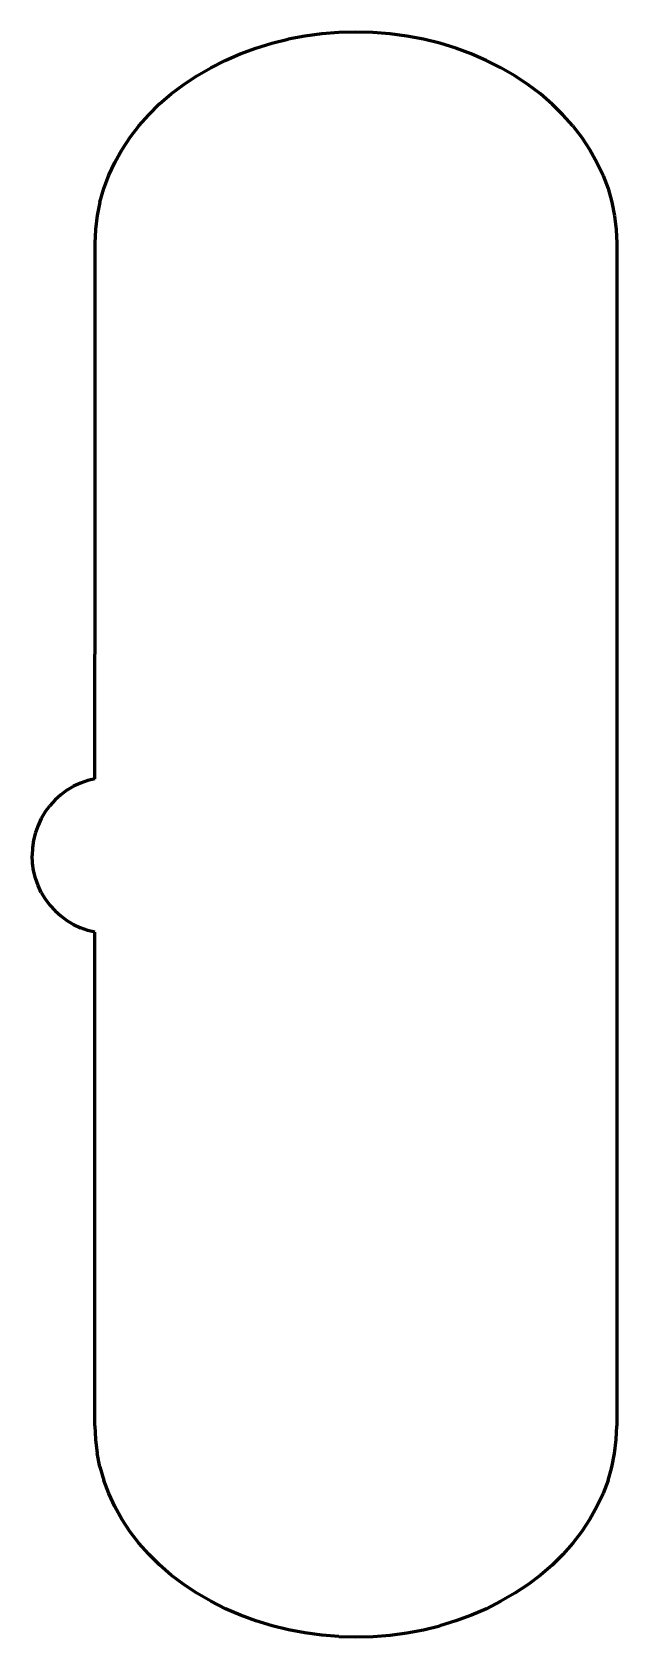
# Model space of a CAD drawing. Header units: millimetres. Extents: x -26 to 30, y -75 to 79.
import ezdxf

# ---------------------------------------------------------------- set-up
doc = ezdxf.new("R2010")
doc.units = ezdxf.units.MM
doc.linetypes.add('K5LT_BASIC', pattern=[0])

msp = doc.modelspace()

# ---------------------------------------------------------------- linework, layer by layer
at = {"color": 150, "linetype": 'K5LT_BASIC', "lineweight": 60, "true_color": 0x0080ff}
for p, q in [((0.11, 78.46), (-1.49, 78.16)), ((1.72, 78.68), (0.11, 78.46)), ((3.35, 78.81), (1.72, 78.68)), ((4.98, 78.85), (3.35, 78.81)), ((6.62, 78.81), (4.98, 78.85)), ((8.25, 78.68), (6.62, 78.81)), ((9.86, 78.46), (8.25, 78.68)), ((11.46, 78.16), (9.86, 78.46)), ((-6.08, 76.77), (-4.59, 77.31)), ((-4.59, 77.31), (-3.05, 77.78)), ((-3.05, 77.78), (-1.49, 78.16)), ((13.02, 77.78), (11.46, 78.16)), ((14.55, 77.31), (13.02, 77.78)), ((16.04, 76.77), (14.55, 77.31)), ((-10.24, 74.67), (-8.91, 75.44)), ((-8.91, 75.44), (-7.52, 76.14)), ((-7.52, 76.14), (-6.08, 76.77)), ((17.48, 76.14), (16.04, 76.77)), ((18.87, 75.44), (17.48, 76.14)), ((20.2, 74.67), (18.87, 75.44)), ((-12.7, 72.93), (-11.5, 73.83)), ((-11.5, 73.83), (-10.24, 74.67)), ((21.47, 73.83), (20.2, 74.67)), ((22.66, 72.93), (21.47, 73.83)), ((-13.81, 71.97), (-12.7, 72.93)), ((23.78, 71.96), (22.66, 72.93)), ((-15.8, 69.87), (-14.84, 70.94)), ((-14.84, 70.94), (-13.81, 71.97)), ((24.82, 70.94), (23.78, 71.96)), ((25.77, 69.86), (24.82, 70.94)), ((-15.8, 69.87), (-16.66, 68.74)), ((25.77, 69.86), (26.64, 68.74)), ((-16.66, 68.74), (-17.43, 67.58)), ((26.64, 68.74), (27.41, 67.57)), ((-18.68, 65.13), (-18.11, 66.37)), ((-18.11, 66.37), (-17.43, 67.58)), ((27.41, 67.57), (28.08, 66.36)), ((28.08, 66.36), (28.66, 65.12)), ((-19.16, 63.86), (-18.68, 65.13)), ((28.66, 65.12), (29.14, 63.86)), ((-19.53, 62.57), (-19.16, 63.86)), ((29.14, 63.86), (29.51, 62.57)), ((-19.53, 62.57), (-19.8, 61.27)), ((29.51, 62.57), (29.77, 61.26)), ((-19.8, 61.27), (-19.96, 59.95)), ((29.77, 61.26), (29.93, 59.94)), ((-19.96, 59.95), (-20.01, 58.63)), ((-20.01, 58.63), (-20.01, 19.25)), ((29.93, 59.94), (29.99, 58.62)), ((29.99, 58.62), (29.99, 23.47)), ((29.99, 23.47), (29.99, -17.53)), ((29.99, 23.47), (29.99, 23.47)), ((-20.02, 7.32), (-20.02, 19.26)), ((-20.02, 19.26), (-20.01, 19.25)), ((-22.69, 6.21), (-23.28, 5.77)), ((-22.69, 6.21), (-22.06, 6.59)), ((-21.39, 6.9), (-22.06, 6.59)), ((-20.7, 7.15), (-21.39, 6.9)), ((-20.02, 7.32), (-20.7, 7.15)), ((-24.76, 4.14), (-24.32, 4.73)), ((-23.82, 5.28), (-24.32, 4.73)), ((-23.28, 5.77), (-23.82, 5.28)), ((-25.14, 3.51), (-25.45, 2.84)), ((-24.76, 4.14), (-25.14, 3.51)), ((-25.7, 2.15), (-25.88, 1.43)), ((-25.45, 2.84), (-25.7, 2.15)), ((-25.99, 0.71), (-26.02, -0.03)), ((-25.88, 1.43), (-25.99, 0.71)), ((-25.99, -0.76), (-26.02, -0.03)), ((-25.88, -1.49), (-25.99, -0.76)), ((-25.7, -2.21), (-25.88, -1.49)), ((-25.45, -2.9), (-25.7, -2.21)), ((-25.14, -3.57), (-25.45, -2.9)), ((-25.14, -3.57), (-24.76, -4.2)), ((-24.76, -4.2), (-24.32, -4.79)), ((-24.32, -4.79), (-23.82, -5.33)), ((-23.82, -5.33), (-23.28, -5.83)), ((-23.28, -5.83), (-22.69, -6.27)), ((-22.69, -6.27), (-22.06, -6.65)), ((-22.06, -6.65), (-21.39, -6.96)), ((-20.7, -7.21), (-21.39, -6.96)), ((-20.02, -7.38), (-20.7, -7.21)), ((-20.02, -23.14), (-20.02, -7.38)), ((29.99, -17.53), (29.99, -54.68)), ((29.99, -17.53), (29.99, -17.53)), ((-20.01, -23.13), (-20.02, -23.14)), ((-20.01, -54.67), (-20.01, -23.13)), ((-20.01, -54.67), (-19.96, -56)), ((29.93, -56), (29.99, -54.68)), ((-19.96, -56), (-19.8, -57.31)), ((29.77, -57.32), (29.93, -56)), ((-19.53, -58.62), (-19.8, -57.31)), ((29.51, -58.63), (29.77, -57.32)), ((-19.53, -58.62), (-19.16, -59.91)), ((-18.68, -61.18), (-19.16, -59.91)), ((29.14, -59.92), (28.66, -61.18)), ((29.14, -59.92), (29.51, -58.63)), ((-18.11, -62.42), (-18.68, -61.18)), ((28.66, -61.18), (28.08, -62.42)), ((-17.43, -63.62), (-18.11, -62.42)), ((28.08, -62.42), (27.41, -63.63)), ((-16.66, -64.79), (-17.43, -63.62)), ((27.41, -63.63), (26.64, -64.8)), ((-15.8, -65.91), (-16.66, -64.79)), ((-14.84, -66.99), (-15.8, -65.91)), ((25.77, -65.92), (24.82, -67)), ((26.64, -64.8), (25.77, -65.92)), ((-13.81, -68.01), (-14.84, -66.99)), ((24.82, -67), (23.78, -68.02)), ((-12.69, -68.98), (-13.81, -68.01)), ((-11.49, -69.88), (-12.69, -68.98)), ((22.67, -68.98), (21.48, -69.88)), ((23.78, -68.02), (22.67, -68.98)), ((-10.23, -70.72), (-11.49, -69.88)), ((-8.9, -71.49), (-10.23, -70.72)), ((20.21, -70.72), (18.88, -71.49)), ((21.48, -69.88), (20.21, -70.72)), ((-7.51, -72.2), (-8.9, -71.49)), ((-6.07, -72.82), (-7.51, -72.2)), ((17.49, -72.2), (16.05, -72.82)), ((18.88, -71.49), (17.49, -72.2)), ((-4.58, -73.36), (-6.07, -72.82)), ((-3.04, -73.83), (-4.58, -73.36)), ((14.56, -73.36), (13.03, -73.83)), ((16.05, -72.82), (14.56, -73.36)), ((-1.48, -74.22), (-3.04, -73.83)), ((0.11, -74.52), (-1.48, -74.22)), ((1.73, -74.73), (0.11, -74.52)), ((3.36, -74.86), (1.73, -74.73)), ((3.36, -74.86), (4.99, -74.9)), ((4.99, -74.9), (6.63, -74.86)), ((6.63, -74.86), (8.26, -74.73)), ((8.26, -74.73), (9.87, -74.52)), ((9.87, -74.52), (11.46, -74.22)), ((11.46, -74.22), (13.03, -73.83))]:
    msp.add_line(p, q, dxfattribs=at)

doc.saveas('drawing.dxf')
